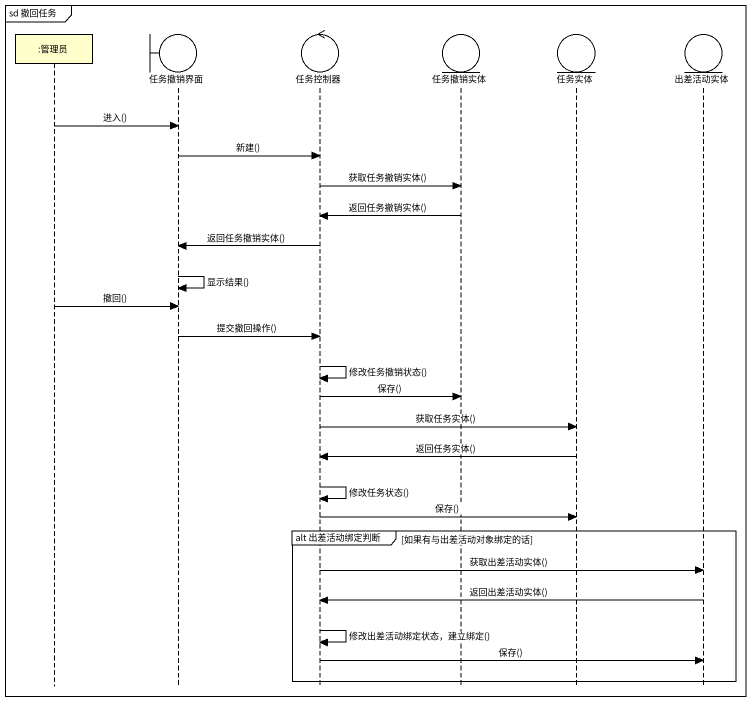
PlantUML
@startuml
mainframe sd 撤回任务
hide footbox
participant ":管理员" as 管理员
boundary 任务撤销界面
control 任务控制器
entity 任务撤销实体
entity 任务实体
entity 出差活动实体

管理员 -> 任务撤销界面 : 进入()
任务撤销界面 -> 任务控制器 : 新建()
任务控制器 -> 任务撤销实体 : 获取任务撤销实体()
任务撤销实体 -> 任务控制器 : 返回任务撤销实体()
任务控制器 -> 任务撤销界面 : 返回任务撤销实体()
任务撤销界面 -> 任务撤销界面 : 显示结果()
管理员 -> 任务撤销界面 : 撤回()
任务撤销界面 -> 任务控制器 : 提交撤回操作()
任务控制器 -> 任务控制器 : 修改任务撤销状态()
任务控制器 -> 任务撤销实体 : 保存()
任务控制器 -> 任务实体 : 获取任务实体()
任务实体 -> 任务控制器 : 返回任务实体()
任务控制器 -> 任务控制器 : 修改任务状态()
任务控制器 -> 任务实体 : 保存()
group alt 出差活动绑定判断 [如果有与出差活动对象绑定的话]
  任务控制器 -> 出差活动实体 : 获取出差活动实体()
  出差活动实体 -> 任务控制器 : 返回出差活动实体()
  任务控制器 -> 任务控制器 : 修改出差活动绑定状态，建立绑定()
  任务控制器 -> 出差活动实体 : 保存()
end
@enduml
